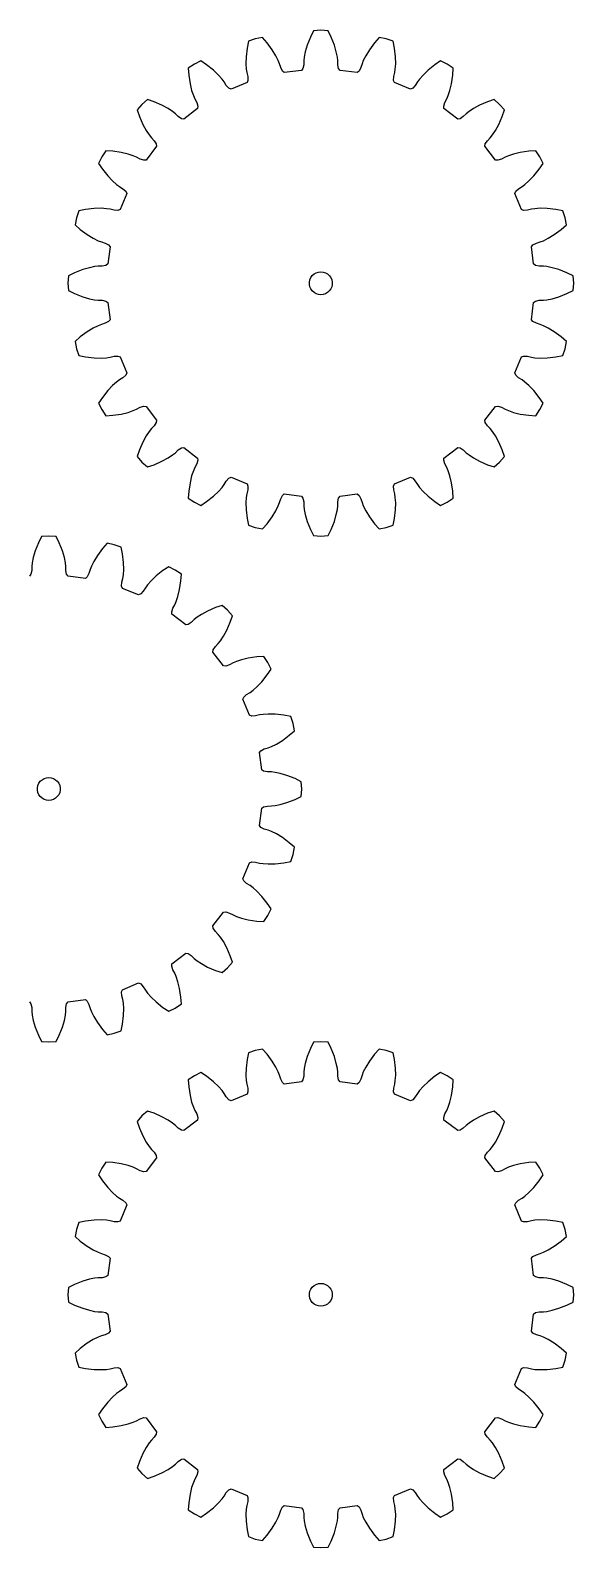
# Model space of a CAD drawing. Extents: x 0 to 209, y 0 to 199.
# Drawn here: x 137.5 to 208.6, y 0 to 198.6 of the extents above; entities that cross this region are included whole.
import ezdxf

# ---------------------------------------------------------------- set-up
doc = ezdxf.new("R2010")
doc.units = 0

msp = doc.modelspace()

# ---------------------------------------------------------------- linework, layer by layer
for p, q in [((175.52, 198.63), (174.56, 198.56)), ((176.48, 198.56), (175.52, 198.63)), ((166.04, 197.19), (165.87, 196.3)), ((166.95, 197.5), (166.04, 197.19)), ((167.9, 197.68), (166.95, 197.5)), ((168.49, 197.01), (167.9, 197.68)), ((169.17, 196.09), (168.49, 197.01)), ((173.75, 196.7), (173.49, 195.82)), ((174.16, 197.75), (173.75, 196.7)), ((174.56, 198.56), (174.16, 197.75)), ((176.88, 197.75), (176.48, 198.56)), ((177.3, 196.7), (176.88, 197.75)), ((177.55, 195.82), (177.3, 196.7)), ((182.55, 197.01), (181.88, 196.09)), ((183.15, 197.68), (182.55, 197.01)), ((184.09, 197.5), (183.15, 197.68)), ((185, 197.19), (184.09, 197.5)), ((185.18, 196.3), (185, 197.19)), ((165.74, 195.17), (165.72, 194.26)), ((165.87, 196.3), (165.74, 195.17)), ((169.64, 195.31), (169.17, 196.09)), ((169.95, 194.69), (169.64, 195.31)), ((170.13, 194.24), (169.95, 194.69)), ((173.3, 194.66), (173.29, 194.13)), ((173.35, 195.13), (173.3, 194.66)), ((173.49, 195.82), (173.35, 195.13)), ((177.69, 195.13), (177.55, 195.82)), ((177.74, 194.66), (177.69, 195.13)), ((177.76, 194.13), (177.74, 194.66)), ((181.09, 194.69), (180.92, 194.24)), ((181.4, 195.31), (181.09, 194.69)), ((181.88, 196.09), (181.4, 195.31)), ((185.3, 195.17), (185.18, 196.3)), ((185.33, 194.26), (185.3, 195.17)), ((158.97, 194.19), (158.17, 193.66)), ((158.17, 193.66), (158.23, 192.76)), ((158.23, 192.76), (158.4, 191.63)), ((159.83, 194.62), (158.97, 194.19)), ((160.58, 194.12), (159.83, 194.62)), ((161.47, 193.41), (160.58, 194.12)), ((162.13, 192.77), (161.47, 193.41)), ((162.59, 192.25), (162.13, 192.77)), ((165.72, 194.26), (165.76, 193.56)), ((165.76, 193.56), (165.83, 193.09)), ((165.83, 193.09), (165.96, 192.58)), ((170.28, 193.74), (170.13, 194.24)), ((170.5, 193.29), (170.28, 193.74)), ((170.74, 193.09), (170.5, 193.29)), ((173, 193.39), (170.74, 193.09)), ((173.18, 193.64), (173, 193.39)), ((173.29, 194.13), (173.18, 193.64)), ((177.86, 193.64), (177.76, 194.13)), ((178.04, 193.39), (177.86, 193.64)), ((180.3, 193.09), (178.04, 193.39)), ((180.54, 193.29), (180.3, 193.09)), ((180.77, 193.74), (180.54, 193.29)), ((180.92, 194.24), (180.77, 193.74)), ((185.09, 192.58), (185.21, 193.09)), ((185.21, 193.09), (185.28, 193.56)), ((185.28, 193.56), (185.33, 194.26)), ((188.91, 192.77), (188.45, 192.25)), ((189.57, 193.41), (188.91, 192.77)), ((190.46, 194.12), (189.57, 193.41)), ((191.21, 194.62), (190.46, 194.12)), ((192.07, 194.19), (191.21, 194.62)), ((192.87, 193.66), (192.07, 194.19)), ((192.64, 191.63), (192.82, 192.76)), ((192.82, 192.76), (192.87, 193.66)), ((158.4, 191.63), (158.61, 190.74)), ((158.61, 190.74), (158.84, 190.08)), ((162.88, 191.87), (162.59, 192.25)), ((163.15, 191.42), (162.88, 191.87)), ((163.48, 191.04), (163.15, 191.42)), ((163.77, 190.92), (163.48, 191.04)), ((165.87, 191.79), (163.77, 190.92)), ((165.99, 192.08), (165.87, 191.79)), ((165.96, 192.58), (165.99, 192.08)), ((185.06, 192.08), (185.09, 192.58)), ((185.17, 191.79), (185.06, 192.08)), ((187.27, 190.92), (185.17, 191.79)), ((187.56, 191.04), (187.27, 190.92)), ((187.89, 191.42), (187.56, 191.04)), ((188.17, 191.87), (187.89, 191.42)), ((188.45, 192.25), (188.17, 191.87)), ((192.21, 190.08), (192.43, 190.74)), ((192.43, 190.74), (192.64, 191.63)), ((152.11, 188.93), (151.48, 188.21)), ((152.84, 189.56), (152.11, 188.93)), ((153.69, 189.27), (152.84, 189.56)), ((154.73, 188.82), (153.69, 189.27)), ((155.54, 188.38), (154.73, 188.82)), ((158.84, 190.08), (159.03, 189.65)), ((159.03, 189.65), (159.28, 189.18)), ((159.28, 189.18), (159.44, 188.71)), ((159.44, 188.71), (159.4, 188.4)), ((191.61, 188.71), (191.76, 189.18)), ((191.64, 188.4), (191.61, 188.71)), ((191.76, 189.18), (192.02, 189.65)), ((192.02, 189.65), (192.21, 190.08)), ((196.31, 188.82), (195.51, 188.38)), ((197.35, 189.27), (196.31, 188.82)), ((198.21, 189.56), (197.35, 189.27)), ((198.93, 188.93), (198.21, 189.56)), ((199.56, 188.21), (198.93, 188.93)), ((151.48, 188.21), (151.77, 187.35)), ((151.77, 187.35), (152.22, 186.31)), ((156.12, 188), (155.54, 188.38)), ((156.49, 187.7), (156.12, 188)), ((156.87, 187.33), (156.49, 187.7)), ((157.29, 187.06), (156.87, 187.33)), ((157.6, 187.01), (157.29, 187.06)), ((159.4, 188.4), (157.6, 187.01)), ((193.45, 187.01), (191.64, 188.4)), ((193.75, 187.06), (193.45, 187.01)), ((194.17, 187.33), (193.75, 187.06)), ((194.55, 187.7), (194.17, 187.33)), ((194.93, 188), (194.55, 187.7)), ((195.51, 188.38), (194.93, 188)), ((198.82, 186.31), (199.27, 187.35)), ((199.27, 187.35), (199.56, 188.21)), ((152.22, 186.31), (152.66, 185.51)), ((152.66, 185.51), (153.05, 184.93)), ((153.05, 184.93), (153.34, 184.55)), ((197.7, 184.55), (198, 184.93)), ((198, 184.93), (198.38, 185.51)), ((198.38, 185.51), (198.82, 186.31)), ((147.39, 182.87), (146.85, 182.07)), ((148.29, 182.82), (147.39, 182.87)), ((149.41, 182.64), (148.29, 182.82)), ((154.03, 183.45), (152.64, 181.64)), ((153.34, 184.55), (153.71, 184.17)), ((153.71, 184.17), (153.98, 183.75)), ((153.98, 183.75), (154.03, 183.45)), ((197.01, 183.45), (197.06, 183.75)), ((198.4, 181.64), (197.01, 183.45)), ((197.06, 183.75), (197.33, 184.17)), ((197.33, 184.17), (197.7, 184.55)), ((202.76, 182.82), (201.63, 182.64)), ((203.66, 182.87), (202.76, 182.82)), ((204.19, 182.07), (203.66, 182.87)), ((146.85, 182.07), (146.43, 181.21)), ((146.43, 181.21), (146.93, 180.46)), ((150.3, 182.43), (149.41, 182.64)), ((150.96, 182.21), (150.3, 182.43)), ((151.4, 182.02), (150.96, 182.21)), ((151.86, 181.76), (151.4, 182.02)), ((152.34, 181.61), (151.86, 181.76)), ((152.64, 181.64), (152.34, 181.61)), ((198.71, 181.61), (198.4, 181.64)), ((199.18, 181.76), (198.71, 181.61)), ((199.65, 182.02), (199.18, 181.76)), ((200.08, 182.21), (199.65, 182.02)), ((200.74, 182.43), (200.08, 182.21)), ((201.63, 182.64), (200.74, 182.43)), ((204.12, 180.46), (204.62, 181.21)), ((204.62, 181.21), (204.19, 182.07)), ((146.93, 180.46), (147.64, 179.57)), ((147.64, 179.57), (148.27, 178.91)), ((148.27, 178.91), (148.79, 178.45)), ((202.25, 178.45), (202.77, 178.91)), ((202.77, 178.91), (203.41, 179.57)), ((203.41, 179.57), (204.12, 180.46)), ((148.79, 178.45), (149.17, 178.17)), ((149.17, 178.17), (149.62, 177.89)), ((150.12, 177.27), (149.25, 175.17)), ((149.62, 177.89), (150, 177.56)), ((150, 177.56), (150.12, 177.27)), ((200.92, 177.27), (201.04, 177.56)), ((201.79, 175.17), (200.92, 177.27)), ((201.04, 177.56), (201.42, 177.89)), ((201.42, 177.89), (201.87, 178.17)), ((201.87, 178.17), (202.25, 178.45)), ((143.85, 175), (143.54, 174.09)), ((144.74, 175.18), (143.85, 175)), ((145.87, 175.3), (144.74, 175.18)), ((146.78, 175.33), (145.87, 175.3)), ((147.48, 175.28), (146.78, 175.33)), ((147.95, 175.21), (147.48, 175.28)), ((148.46, 175.09), (147.95, 175.21)), ((148.96, 175.06), (148.46, 175.09)), ((149.25, 175.17), (148.96, 175.06)), ((202.08, 175.06), (201.79, 175.17)), ((202.58, 175.09), (202.08, 175.06)), ((203.09, 175.21), (202.58, 175.09)), ((203.56, 175.28), (203.09, 175.21)), ((204.26, 175.33), (203.56, 175.28)), ((205.17, 175.3), (204.26, 175.33)), ((206.3, 175.18), (205.17, 175.3)), ((207.19, 175), (206.3, 175.18)), ((207.5, 174.09), (207.19, 175)), ((143.54, 174.09), (143.36, 173.15)), ((143.36, 173.15), (144.03, 172.55)), ((207.01, 172.55), (207.68, 173.15)), ((207.68, 173.15), (207.5, 174.09)), ((144.03, 172.55), (144.95, 171.88)), ((144.95, 171.88), (145.73, 171.4)), ((145.73, 171.4), (146.36, 171.09)), ((146.36, 171.09), (146.8, 170.92)), ((146.8, 170.92), (147.3, 170.77)), ((203.74, 170.77), (204.24, 170.92)), ((204.24, 170.92), (204.69, 171.09)), ((204.69, 171.09), (205.31, 171.4)), ((205.31, 171.4), (206.09, 171.88)), ((206.09, 171.88), (207.01, 172.55)), ((147.3, 170.77), (147.75, 170.54)), ((147.95, 170.3), (147.65, 168.04)), ((147.75, 170.54), (147.95, 170.3)), ((203.09, 170.3), (203.29, 170.54)), ((203.39, 168.04), (203.09, 170.3)), ((203.29, 170.54), (203.74, 170.77)), ((143.29, 166.88), (142.48, 166.48)), ((144.35, 167.3), (143.29, 166.88)), ((145.23, 167.55), (144.35, 167.3)), ((145.91, 167.69), (145.23, 167.55)), ((146.38, 167.74), (145.91, 167.69)), ((146.91, 167.76), (146.38, 167.74)), ((147.4, 167.86), (146.91, 167.76)), ((147.65, 168.04), (147.4, 167.86)), ((174.64, 166.73), (174.91, 166.89)), ((174.91, 166.89), (175.21, 166.99)), ((175.21, 166.99), (175.52, 167.02)), ((175.52, 167.02), (175.83, 166.99)), ((175.83, 166.99), (176.13, 166.89)), ((176.13, 166.89), (176.4, 166.73)), ((203.64, 167.86), (203.39, 168.04)), ((204.13, 167.76), (203.64, 167.86)), ((204.66, 167.74), (204.13, 167.76)), ((205.13, 167.69), (204.66, 167.74)), ((205.82, 167.55), (205.13, 167.69)), ((206.7, 167.3), (205.82, 167.55)), ((207.75, 166.88), (206.7, 167.3)), ((208.56, 166.48), (207.75, 166.88)), ((142.48, 166.48), (142.42, 165.52)), ((142.42, 165.52), (142.48, 164.56)), ((174.03, 165.68), (174.09, 165.98)), ((174.03, 165.36), (174.03, 165.68)), ((174.09, 165.06), (174.03, 165.36)), ((174.09, 165.98), (174.22, 166.27)), ((174.22, 164.77), (174.09, 165.06)), ((174.22, 166.27), (174.41, 166.52)), ((174.41, 166.52), (174.64, 166.73)), ((176.4, 166.73), (176.64, 166.52)), ((176.64, 166.52), (176.82, 166.27)), ((176.82, 166.27), (176.95, 165.98)), ((176.95, 165.06), (176.82, 164.77)), ((176.95, 165.98), (177.01, 165.68)), ((177.01, 165.36), (176.95, 165.06)), ((177.01, 165.68), (177.01, 165.36)), ((208.63, 165.52), (208.56, 166.48)), ((208.56, 164.56), (208.63, 165.52)), ((142.48, 164.56), (143.29, 164.16)), ((143.29, 164.16), (144.35, 163.75)), ((144.35, 163.75), (145.23, 163.49)), ((145.23, 163.49), (145.91, 163.35)), ((145.91, 163.35), (146.38, 163.3)), ((146.38, 163.3), (146.91, 163.29)), ((146.91, 163.29), (147.4, 163.18)), ((147.4, 163.18), (147.65, 163)), ((147.65, 163), (147.95, 160.74)), ((174.41, 164.52), (174.22, 164.77)), ((174.64, 164.31), (174.41, 164.52)), ((174.91, 164.15), (174.64, 164.31)), ((175.21, 164.05), (174.91, 164.15)), ((175.52, 164.02), (175.21, 164.05)), ((175.83, 164.05), (175.52, 164.02)), ((176.13, 164.15), (175.83, 164.05)), ((176.4, 164.31), (176.13, 164.15)), ((176.64, 164.52), (176.4, 164.31)), ((176.82, 164.77), (176.64, 164.52)), ((203.09, 160.74), (203.39, 163)), ((203.39, 163), (203.64, 163.18)), ((203.64, 163.18), (204.13, 163.29)), ((204.13, 163.29), (204.66, 163.3)), ((204.66, 163.3), (205.13, 163.35)), ((205.13, 163.35), (205.82, 163.49)), ((205.82, 163.49), (206.7, 163.75)), ((206.7, 163.75), (207.75, 164.16)), ((207.75, 164.16), (208.56, 164.56)), ((144.95, 159.17), (144.03, 158.49)), ((145.73, 159.64), (144.95, 159.17)), ((146.36, 159.95), (145.73, 159.64)), ((146.8, 160.13), (146.36, 159.95)), ((147.3, 160.28), (146.8, 160.13)), ((147.75, 160.5), (147.3, 160.28)), ((147.95, 160.74), (147.75, 160.5)), ((203.29, 160.5), (203.09, 160.74)), ((203.74, 160.28), (203.29, 160.5)), ((204.24, 160.13), (203.74, 160.28)), ((204.69, 159.95), (204.24, 160.13)), ((205.31, 159.64), (204.69, 159.95)), ((206.09, 159.17), (205.31, 159.64)), ((207.01, 158.49), (206.09, 159.17)), ((144.03, 158.49), (143.36, 157.9)), ((143.36, 157.9), (143.54, 156.95)), ((143.54, 156.95), (143.85, 156.04)), ((207.68, 157.9), (207.01, 158.49)), ((207.19, 156.04), (207.5, 156.95)), ((207.5, 156.95), (207.68, 157.9)), ((143.85, 156.04), (144.74, 155.87)), ((144.74, 155.87), (145.87, 155.74)), ((145.87, 155.74), (146.78, 155.72)), ((146.78, 155.72), (147.48, 155.76)), ((147.48, 155.76), (147.95, 155.83)), ((147.95, 155.83), (148.46, 155.96)), ((148.46, 155.96), (148.96, 155.99)), ((148.96, 155.99), (149.25, 155.87)), ((149.25, 155.87), (150.12, 153.77)), ((200.92, 153.77), (201.79, 155.87)), ((201.79, 155.87), (202.08, 155.99)), ((202.08, 155.99), (202.58, 155.96)), ((202.58, 155.96), (203.09, 155.83)), ((203.09, 155.83), (203.56, 155.76)), ((203.56, 155.76), (204.26, 155.72)), ((204.26, 155.72), (205.17, 155.74)), ((205.17, 155.74), (206.3, 155.87)), ((206.3, 155.87), (207.19, 156.04)), ((149.62, 153.15), (149.17, 152.88)), ((150, 153.48), (149.62, 153.15)), ((150.12, 153.77), (150, 153.48)), ((201.04, 153.48), (200.92, 153.77)), ((201.42, 153.15), (201.04, 153.48)), ((201.87, 152.88), (201.42, 153.15)), ((147.64, 151.47), (146.93, 150.58)), ((148.27, 152.13), (147.64, 151.47)), ((148.79, 152.59), (148.27, 152.13)), ((149.17, 152.88), (148.79, 152.59)), ((202.25, 152.59), (201.87, 152.88)), ((202.77, 152.13), (202.25, 152.59)), ((203.41, 151.47), (202.77, 152.13)), ((204.12, 150.58), (203.41, 151.47)), ((146.93, 150.58), (146.43, 149.83)), ((146.43, 149.83), (146.85, 148.97)), ((150.96, 148.84), (151.4, 149.03)), ((151.4, 149.03), (151.86, 149.28)), ((151.86, 149.28), (152.34, 149.44)), ((152.34, 149.44), (152.64, 149.4)), ((152.64, 149.4), (154.03, 147.6)), ((197.01, 147.6), (198.4, 149.4)), ((198.4, 149.4), (198.71, 149.44)), ((198.71, 149.44), (199.18, 149.28)), ((199.18, 149.28), (199.65, 149.03)), ((199.65, 149.03), (200.08, 148.84)), ((204.62, 149.83), (204.12, 150.58)), ((204.19, 148.97), (204.62, 149.83)), ((146.85, 148.97), (147.39, 148.17)), ((147.39, 148.17), (148.29, 148.23)), ((148.29, 148.23), (149.41, 148.4)), ((149.41, 148.4), (150.3, 148.61)), ((150.3, 148.61), (150.96, 148.84)), ((153.98, 147.29), (153.71, 146.87)), ((154.03, 147.6), (153.98, 147.29)), ((197.06, 147.29), (197.01, 147.6)), ((197.33, 146.87), (197.06, 147.29)), ((200.08, 148.84), (200.74, 148.61)), ((200.74, 148.61), (201.63, 148.4)), ((201.63, 148.4), (202.76, 148.23)), ((202.76, 148.23), (203.66, 148.17)), ((203.66, 148.17), (204.19, 148.97)), ((152.66, 145.54), (152.22, 144.73)), ((153.05, 146.12), (152.66, 145.54)), ((153.34, 146.49), (153.05, 146.12)), ((153.71, 146.87), (153.34, 146.49)), ((197.7, 146.49), (197.33, 146.87)), ((198, 146.12), (197.7, 146.49)), ((198.38, 145.54), (198, 146.12)), ((198.82, 144.73), (198.38, 145.54)), ((151.77, 143.69), (151.48, 142.84)), ((152.22, 144.73), (151.77, 143.69)), ((155.54, 142.66), (156.12, 143.05)), ((156.12, 143.05), (156.49, 143.34)), ((156.49, 143.34), (156.87, 143.71)), ((156.87, 143.71), (157.29, 143.98)), ((157.29, 143.98), (157.6, 144.03)), ((157.6, 144.03), (159.4, 142.64)), ((191.64, 142.64), (193.45, 144.03)), ((193.45, 144.03), (193.75, 143.98)), ((193.75, 143.98), (194.17, 143.71)), ((194.17, 143.71), (194.55, 143.34)), ((194.55, 143.34), (194.93, 143.05)), ((194.93, 143.05), (195.51, 142.66)), ((199.27, 143.69), (198.82, 144.73)), ((199.56, 142.84), (199.27, 143.69)), ((151.48, 142.84), (152.11, 142.11)), ((152.11, 142.11), (152.84, 141.48)), ((152.84, 141.48), (153.69, 141.77)), ((153.69, 141.77), (154.73, 142.22)), ((154.73, 142.22), (155.54, 142.66)), ((159.03, 141.4), (158.84, 140.96)), ((159.28, 141.86), (159.03, 141.4)), ((159.44, 142.34), (159.28, 141.86)), ((159.4, 142.64), (159.44, 142.34)), ((191.61, 142.34), (191.64, 142.64)), ((191.76, 141.86), (191.61, 142.34)), ((192.02, 141.4), (191.76, 141.86)), ((192.21, 140.96), (192.02, 141.4)), ((195.51, 142.66), (196.31, 142.22)), ((196.31, 142.22), (197.35, 141.77)), ((197.35, 141.77), (198.21, 141.48)), ((198.21, 141.48), (198.93, 142.11)), ((198.93, 142.11), (199.56, 142.84)), ((158.4, 139.41), (158.23, 138.29)), ((158.61, 140.3), (158.4, 139.41)), ((158.84, 140.96), (158.61, 140.3)), ((162.59, 138.79), (162.88, 139.17)), ((162.88, 139.17), (163.15, 139.62)), ((163.15, 139.62), (163.48, 140)), ((163.48, 140), (163.77, 140.12)), ((163.77, 140.12), (165.87, 139.25)), ((165.87, 139.25), (165.99, 138.96)), ((185.06, 138.96), (185.17, 139.25)), ((185.17, 139.25), (187.27, 140.12)), ((187.27, 140.12), (187.56, 140)), ((187.56, 140), (187.89, 139.62)), ((187.89, 139.62), (188.17, 139.17)), ((188.17, 139.17), (188.45, 138.79)), ((192.43, 140.3), (192.21, 140.96)), ((192.64, 139.41), (192.43, 140.3)), ((192.82, 138.29), (192.64, 139.41)), ((158.23, 138.29), (158.17, 137.39)), ((158.17, 137.39), (158.97, 136.85)), ((160.58, 136.93), (161.47, 137.64)), ((161.47, 137.64), (162.13, 138.27)), ((162.13, 138.27), (162.59, 138.79)), ((165.76, 137.48), (165.72, 136.78)), ((165.83, 137.95), (165.76, 137.48)), ((165.96, 138.46), (165.83, 137.95)), ((165.99, 138.96), (165.96, 138.46)), ((170.13, 136.8), (170.28, 137.3)), ((170.28, 137.3), (170.5, 137.75)), ((170.5, 137.75), (170.74, 137.95)), ((170.74, 137.95), (173, 137.65)), ((173, 137.65), (173.18, 137.4)), ((173.18, 137.4), (173.29, 136.91)), ((177.76, 136.91), (177.86, 137.4)), ((177.86, 137.4), (178.04, 137.65)), ((178.04, 137.65), (180.3, 137.95)), ((180.3, 137.95), (180.54, 137.75)), ((180.54, 137.75), (180.77, 137.3)), ((180.77, 137.3), (180.92, 136.8)), ((185.09, 138.46), (185.06, 138.96)), ((185.21, 137.95), (185.09, 138.46)), ((185.28, 137.48), (185.21, 137.95)), ((185.33, 136.78), (185.28, 137.48)), ((188.45, 138.79), (188.91, 138.27)), ((188.91, 138.27), (189.57, 137.64)), ((189.57, 137.64), (190.46, 136.93)), ((192.07, 136.85), (192.87, 137.39)), ((192.87, 137.39), (192.82, 138.29)), ((158.97, 136.85), (159.83, 136.43)), ((159.83, 136.43), (160.58, 136.93)), ((165.72, 136.78), (165.74, 135.87)), ((165.74, 135.87), (165.87, 134.74)), ((169.17, 134.95), (169.64, 135.73)), ((169.64, 135.73), (169.95, 136.36)), ((169.95, 136.36), (170.13, 136.8)), ((173.29, 136.91), (173.3, 136.38)), ((173.3, 136.38), (173.35, 135.91)), ((173.35, 135.91), (173.49, 135.23)), ((173.49, 135.23), (173.75, 134.35)), ((177.3, 134.35), (177.55, 135.23)), ((177.55, 135.23), (177.69, 135.91)), ((177.69, 135.91), (177.74, 136.38)), ((177.74, 136.38), (177.76, 136.91)), ((180.92, 136.8), (181.09, 136.36)), ((181.09, 136.36), (181.4, 135.73)), ((181.4, 135.73), (181.88, 134.95)), ((185.18, 134.74), (185.3, 135.87)), ((185.3, 135.87), (185.33, 136.78)), ((190.46, 136.93), (191.21, 136.43)), ((191.21, 136.43), (192.07, 136.85)), ((165.87, 134.74), (166.04, 133.85)), ((166.04, 133.85), (166.95, 133.54)), ((166.95, 133.54), (167.9, 133.36)), ((167.9, 133.36), (168.49, 134.03)), ((168.49, 134.03), (169.17, 134.95)), ((173.75, 134.35), (174.16, 133.29)), ((174.16, 133.29), (174.56, 132.48)), ((176.48, 132.48), (176.88, 133.29)), ((176.88, 133.29), (177.3, 134.35)), ((181.88, 134.95), (182.55, 134.03)), ((182.55, 134.03), (183.15, 133.36)), ((183.15, 133.36), (184.09, 133.54)), ((184.09, 133.54), (185, 133.85)), ((185, 133.85), (185.18, 134.74)), ((138.56, 131.55), (138.14, 130.49)), ((138.96, 132.35), (138.56, 131.55)), ((139.92, 132.42), (138.96, 132.35)), ((140.88, 132.35), (139.92, 132.42)), ((141.28, 131.55), (140.88, 132.35)), ((141.69, 130.49), (141.28, 131.55)), ((147.54, 131.48), (146.95, 130.8)), ((148.48, 131.29), (147.54, 131.48)), ((149.39, 130.98), (148.48, 131.29)), ((174.56, 132.48), (175.52, 132.42)), ((175.52, 132.42), (176.48, 132.48)), ((137.88, 129.61), (137.75, 128.93)), ((138.14, 130.49), (137.88, 129.61)), ((141.95, 129.61), (141.69, 130.49)), ((142.09, 128.93), (141.95, 129.61)), ((146.27, 129.88), (145.79, 129.1)), ((146.95, 130.8), (146.27, 129.88)), ((149.57, 130.1), (149.39, 130.98)), ((149.7, 128.97), (149.57, 130.1)), ((137.58, 127.43), (137.4, 127.18)), ((137.68, 127.93), (137.58, 127.43)), ((137.69, 128.45), (137.68, 127.93)), ((137.75, 128.93), (137.69, 128.45)), ((142.14, 128.45), (142.09, 128.93)), ((142.15, 127.93), (142.14, 128.45)), ((142.25, 127.43), (142.15, 127.93)), ((142.44, 127.18), (142.25, 127.43)), ((144.7, 126.89), (142.44, 127.18)), ((145.16, 127.53), (144.94, 127.08)), ((145.31, 128.04), (145.16, 127.53)), ((145.49, 128.48), (145.31, 128.04)), ((145.79, 129.1), (145.49, 128.48)), ((149.61, 126.88), (149.68, 127.35)), ((149.68, 127.35), (149.72, 128.05)), ((149.72, 128.05), (149.7, 128.97)), ((153.97, 127.2), (153.3, 126.57)), ((154.86, 127.91), (153.97, 127.2)), ((155.61, 128.41), (154.86, 127.91)), ((156.47, 127.98), (155.61, 128.41)), ((157.27, 127.45), (156.47, 127.98)), ((157.21, 126.55), (157.27, 127.45)), ((144.94, 127.08), (144.7, 126.89)), ((149.45, 125.87), (149.48, 126.37)), ((149.57, 125.58), (149.45, 125.87)), ((149.48, 126.37), (149.61, 126.88)), ((151.67, 124.71), (149.57, 125.58)), ((152.29, 125.21), (151.95, 124.84)), ((152.56, 125.66), (152.29, 125.21)), ((152.84, 126.04), (152.56, 125.66)), ((153.3, 126.57), (152.84, 126.04)), ((156.82, 124.53), (157.04, 125.42)), ((157.04, 125.42), (157.21, 126.55)), ((151.95, 124.84), (151.67, 124.71)), ((156.16, 122.97), (156.41, 123.44)), ((156.41, 123.44), (156.6, 123.87)), ((156.6, 123.87), (156.82, 124.53)), ((162.6, 123.35), (161.75, 123.07)), ((163.33, 122.72), (162.6, 123.35)), ((156, 122.5), (156.16, 122.97)), ((156.04, 122.19), (156, 122.5)), ((157.84, 120.8), (156.04, 122.19)), ((158.95, 121.49), (158.57, 121.13)), ((159.32, 121.79), (158.95, 121.49)), ((159.9, 122.17), (159.32, 121.79)), ((160.71, 122.61), (159.9, 122.17)), ((161.75, 123.07), (160.71, 122.61)), ((163.96, 122), (163.33, 122.72)), ((163.67, 121.14), (163.96, 122)), ((158.15, 120.85), (157.84, 120.8)), ((158.57, 121.13), (158.15, 120.85)), ((162.39, 118.72), (162.78, 119.3)), ((162.78, 119.3), (163.22, 120.1)), ((163.22, 120.1), (163.67, 121.14)), ((161.41, 117.24), (161.45, 117.55)), ((162.79, 115.43), (161.41, 117.24)), ((161.45, 117.55), (161.73, 117.96)), ((161.73, 117.96), (162.09, 118.35)), ((162.09, 118.35), (162.39, 118.72)), ((163.1, 115.4), (162.79, 115.43)), ((163.58, 115.56), (163.1, 115.4)), ((164.04, 115.81), (163.58, 115.56)), ((164.48, 116), (164.04, 115.81)), ((165.14, 116.22), (164.48, 116)), ((166.03, 116.44), (165.14, 116.22)), ((167.15, 116.61), (166.03, 116.44)), ((168.05, 116.66), (167.15, 116.61)), ((168.59, 115.86), (168.05, 116.66)), ((169.01, 115), (168.59, 115.86)), ((167.17, 112.7), (167.8, 113.36)), ((167.8, 113.36), (168.51, 114.25)), ((168.51, 114.25), (169.01, 115)), ((165.31, 111.06), (165.44, 111.35)), ((165.44, 111.35), (165.81, 111.68)), ((165.81, 111.68), (166.26, 111.96)), ((166.26, 111.96), (166.65, 112.24)), ((166.65, 112.24), (167.17, 112.7)), ((166.19, 108.96), (165.31, 111.06)), ((166.48, 108.85), (166.19, 108.96)), ((166.98, 108.88), (166.48, 108.85)), ((167.49, 109), (166.98, 108.88)), ((167.96, 109.07), (167.49, 109)), ((168.65, 109.12), (167.96, 109.07)), ((169.57, 109.1), (168.65, 109.12)), ((170.7, 108.97), (169.57, 109.1)), ((171.58, 108.79), (170.7, 108.97)), ((171.89, 107.88), (171.58, 108.79)), ((172.08, 106.94), (171.89, 107.88)), ((169.71, 105.19), (170.49, 105.67)), ((170.49, 105.67), (171.4, 106.34)), ((171.4, 106.34), (172.08, 106.94)), ((167.49, 104.09), (167.69, 104.33)), ((167.79, 101.83), (167.49, 104.09)), ((167.69, 104.33), (168.13, 104.56)), ((168.13, 104.56), (168.64, 104.71)), ((168.64, 104.71), (169.08, 104.88)), ((169.08, 104.88), (169.71, 105.19)), ((168.04, 101.65), (167.79, 101.83)), ((168.53, 101.55), (168.04, 101.65)), ((169.06, 101.54), (168.53, 101.55)), ((169.53, 101.48), (169.06, 101.54)), ((170.21, 101.35), (169.53, 101.48)), ((171.09, 101.09), (170.21, 101.35)), ((138.43, 99.47), (138.49, 99.78)), ((138.43, 99.16), (138.43, 99.47)), ((138.49, 99.78), (138.62, 100.06)), ((138.62, 100.06), (138.8, 100.32)), ((138.8, 100.32), (139.04, 100.53)), ((139.04, 100.53), (139.31, 100.68)), ((139.31, 100.68), (139.61, 100.78)), ((139.61, 100.78), (139.92, 100.81)), ((139.92, 100.81), (140.23, 100.78)), ((140.23, 100.78), (140.53, 100.68)), ((140.53, 100.68), (140.8, 100.53)), ((140.8, 100.53), (141.03, 100.32)), ((141.03, 100.32), (141.22, 100.06)), ((141.22, 100.06), (141.34, 99.78)), ((141.34, 99.78), (141.41, 99.47)), ((141.41, 99.47), (141.41, 99.16)), ((172.15, 100.67), (171.09, 101.09)), ((172.96, 100.27), (172.15, 100.67)), ((173.02, 99.31), (172.96, 100.27)), ((138.49, 98.85), (138.43, 99.16)), ((138.62, 98.56), (138.49, 98.85)), ((138.8, 98.31), (138.62, 98.56)), ((139.04, 98.1), (138.8, 98.31)), ((139.31, 97.94), (139.04, 98.1)), ((139.61, 97.85), (139.31, 97.94)), ((139.92, 97.81), (139.61, 97.85)), ((140.23, 97.85), (139.92, 97.81)), ((140.53, 97.94), (140.23, 97.85)), ((140.8, 98.1), (140.53, 97.94)), ((141.03, 98.31), (140.8, 98.1)), ((141.22, 98.56), (141.03, 98.31)), ((141.34, 98.85), (141.22, 98.56)), ((141.41, 99.16), (141.34, 98.85)), ((170.21, 97.28), (171.09, 97.54)), ((171.09, 97.54), (172.15, 97.95)), ((172.15, 97.95), (172.96, 98.35)), ((172.96, 98.35), (173.02, 99.31)), ((167.49, 94.53), (167.79, 96.79)), ((167.79, 96.79), (168.04, 96.98)), ((168.04, 96.98), (168.53, 97.08)), ((168.53, 97.08), (169.06, 97.09)), ((169.06, 97.09), (169.53, 97.14)), ((169.53, 97.14), (170.21, 97.28)), ((167.69, 94.29), (167.49, 94.53)), ((168.13, 94.07), (167.69, 94.29)), ((168.64, 93.92), (168.13, 94.07)), ((169.08, 93.74), (168.64, 93.92)), ((169.71, 93.44), (169.08, 93.74)), ((170.49, 92.96), (169.71, 93.44)), ((171.4, 92.28), (170.49, 92.96)), ((172.08, 91.69), (171.4, 92.28)), ((171.89, 90.74), (172.08, 91.69)), ((165.31, 87.56), (166.19, 89.66)), ((166.19, 89.66), (166.48, 89.78)), ((166.48, 89.78), (166.98, 89.75)), ((166.98, 89.75), (167.49, 89.62)), ((167.49, 89.62), (167.96, 89.55)), ((167.96, 89.55), (168.65, 89.51)), ((168.65, 89.51), (169.57, 89.53)), ((169.57, 89.53), (170.7, 89.66)), ((170.7, 89.66), (171.58, 89.83)), ((171.58, 89.83), (171.89, 90.74)), ((165.44, 87.28), (165.31, 87.56)), ((165.81, 86.94), (165.44, 87.28)), ((166.26, 86.67), (165.81, 86.94)), ((166.65, 86.39), (166.26, 86.67)), ((167.17, 85.93), (166.65, 86.39)), ((167.8, 85.26), (167.17, 85.93)), ((168.51, 84.37), (167.8, 85.26)), ((169.01, 83.62), (168.51, 84.37)), ((168.59, 82.76), (169.01, 83.62)), ((161.41, 81.39), (162.79, 83.19)), ((162.79, 83.19), (163.1, 83.23)), ((163.1, 83.23), (163.58, 83.07)), ((163.58, 83.07), (164.04, 82.82)), ((164.04, 82.82), (164.48, 82.63)), ((164.48, 82.63), (165.14, 82.4)), ((165.14, 82.4), (166.03, 82.19)), ((166.03, 82.19), (167.15, 82.02)), ((167.15, 82.02), (168.05, 81.96)), ((168.05, 81.96), (168.59, 82.76)), ((161.45, 81.08), (161.41, 81.39)), ((161.73, 80.66), (161.45, 81.08)), ((162.09, 80.28), (161.73, 80.66)), ((162.39, 79.91), (162.09, 80.28)), ((162.78, 79.33), (162.39, 79.91)), ((156.04, 76.44), (157.84, 77.82)), ((157.84, 77.82), (158.15, 77.77)), ((158.15, 77.77), (158.57, 77.5)), ((158.57, 77.5), (158.95, 77.14)), ((163.22, 78.52), (162.78, 79.33)), ((163.67, 77.48), (163.22, 78.52)), ((163.96, 76.63), (163.67, 77.48)), ((156, 76.13), (156.04, 76.44)), ((156.16, 75.65), (156, 76.13)), ((156.41, 75.19), (156.16, 75.65)), ((158.95, 77.14), (159.32, 76.84)), ((159.32, 76.84), (159.9, 76.45)), ((159.9, 76.45), (160.71, 76.01)), ((160.71, 76.01), (161.75, 75.56)), ((161.75, 75.56), (162.6, 75.27)), ((162.6, 75.27), (163.33, 75.9)), ((163.33, 75.9), (163.96, 76.63)), ((149.57, 73.04), (151.67, 73.92)), ((151.67, 73.92), (151.95, 73.79)), ((151.95, 73.79), (152.29, 73.41)), ((156.6, 74.75), (156.41, 75.19)), ((156.82, 74.09), (156.6, 74.75)), ((157.04, 73.2), (156.82, 74.09)), ((142.44, 71.44), (144.7, 71.74)), ((144.7, 71.74), (144.94, 71.54)), ((144.94, 71.54), (145.16, 71.1)), ((149.45, 72.75), (149.57, 73.04)), ((149.48, 72.25), (149.45, 72.75)), ((149.61, 71.74), (149.48, 72.25)), ((149.68, 71.27), (149.61, 71.74)), ((152.29, 73.41), (152.56, 72.97)), ((152.56, 72.97), (152.84, 72.58)), ((152.84, 72.58), (153.3, 72.06)), ((153.3, 72.06), (153.97, 71.43)), ((157.21, 72.08), (157.04, 73.2)), ((157.27, 71.18), (157.21, 72.08)), ((137.4, 71.44), (137.58, 71.19)), ((137.58, 71.19), (137.68, 70.7)), ((137.68, 70.7), (137.69, 70.17)), ((137.69, 70.17), (137.75, 69.7)), ((137.75, 69.7), (137.88, 69.02)), ((141.95, 69.02), (142.09, 69.7)), ((142.09, 69.7), (142.14, 70.17)), ((142.14, 70.17), (142.15, 70.7)), ((142.15, 70.7), (142.25, 71.19)), ((142.25, 71.19), (142.44, 71.44)), ((145.16, 71.1), (145.31, 70.59)), ((145.31, 70.59), (145.49, 70.15)), ((145.49, 70.15), (145.79, 69.52)), ((145.79, 69.52), (146.27, 68.74)), ((149.57, 68.53), (149.7, 69.66)), ((149.72, 70.58), (149.68, 71.27)), ((149.7, 69.66), (149.72, 70.58)), ((153.97, 71.43), (154.86, 70.72)), ((154.86, 70.72), (155.61, 70.22)), ((155.61, 70.22), (156.47, 70.64)), ((156.47, 70.64), (157.27, 71.18)), ((137.88, 69.02), (138.14, 68.14)), ((138.14, 68.14), (138.56, 67.08)), ((141.28, 67.08), (141.69, 68.14)), ((141.69, 68.14), (141.95, 69.02)), ((146.27, 68.74), (146.95, 67.83)), ((146.95, 67.83), (147.54, 67.15)), ((148.48, 67.34), (149.39, 67.65)), ((149.39, 67.65), (149.57, 68.53)), ((138.56, 67.08), (138.96, 66.27)), ((138.96, 66.27), (139.92, 66.21)), ((139.92, 66.21), (140.88, 66.27)), ((140.88, 66.27), (141.28, 67.08)), ((147.54, 67.15), (148.48, 67.34)), ((174.56, 66.15), (174.16, 65.34)), ((175.52, 66.21), (174.56, 66.15)), ((176.48, 66.15), (175.52, 66.21)), ((176.88, 65.34), (176.48, 66.15)), ((165.87, 63.89), (165.74, 62.76)), ((166.04, 64.77), (165.87, 63.89)), ((166.95, 65.08), (166.04, 64.77)), ((167.9, 65.27), (166.95, 65.08)), ((168.49, 64.59), (167.9, 65.27)), ((169.17, 63.68), (168.49, 64.59)), ((169.64, 62.89), (169.17, 63.68)), ((173.75, 64.28), (173.49, 63.4)), ((174.16, 65.34), (173.75, 64.28)), ((177.3, 64.28), (176.88, 65.34)), ((177.55, 63.4), (177.3, 64.28)), ((181.88, 63.68), (181.4, 62.89)), ((182.55, 64.59), (181.88, 63.68)), ((183.15, 65.27), (182.55, 64.59)), ((184.09, 65.08), (183.15, 65.27)), ((185, 64.77), (184.09, 65.08)), ((185.18, 63.89), (185, 64.77)), ((185.3, 62.76), (185.18, 63.89)), ((158.97, 61.77), (158.17, 61.24)), ((159.83, 62.2), (158.97, 61.77)), ((160.58, 61.7), (159.83, 62.2)), ((161.47, 60.99), (160.58, 61.7)), ((165.74, 62.76), (165.72, 61.84)), ((165.72, 61.84), (165.76, 61.15)), ((169.95, 62.27), (169.64, 62.89)), ((170.13, 61.83), (169.95, 62.27)), ((170.28, 61.32), (170.13, 61.83)), ((173.29, 61.72), (173.18, 61.23)), ((173.3, 62.24), (173.29, 61.72)), ((173.35, 62.72), (173.3, 62.24)), ((173.49, 63.4), (173.35, 62.72)), ((177.69, 62.72), (177.55, 63.4)), ((177.74, 62.24), (177.69, 62.72)), ((177.76, 61.72), (177.74, 62.24)), ((177.86, 61.23), (177.76, 61.72)), ((180.92, 61.83), (180.77, 61.32)), ((181.09, 62.27), (180.92, 61.83)), ((181.4, 62.89), (181.09, 62.27)), ((185.28, 61.15), (185.33, 61.84)), ((185.33, 61.84), (185.3, 62.76)), ((190.46, 61.7), (189.57, 60.99)), ((191.21, 62.2), (190.46, 61.7)), ((192.07, 61.77), (191.21, 62.2)), ((192.87, 61.24), (192.07, 61.77)), ((158.17, 61.24), (158.23, 60.34)), ((158.23, 60.34), (158.4, 59.21)), ((162.13, 60.36), (161.47, 60.99)), ((162.59, 59.83), (162.13, 60.36)), ((162.88, 59.45), (162.59, 59.83)), ((165.76, 61.15), (165.83, 60.68)), ((165.83, 60.68), (165.96, 60.16)), ((165.99, 59.66), (165.87, 59.37)), ((165.96, 60.16), (165.99, 59.66)), ((170.5, 60.87), (170.28, 61.32)), ((170.74, 60.68), (170.5, 60.87)), ((173, 60.97), (170.74, 60.68)), ((173.18, 61.23), (173, 60.97)), ((178.04, 60.97), (177.86, 61.23)), ((180.3, 60.68), (178.04, 60.97)), ((180.54, 60.87), (180.3, 60.68)), ((180.77, 61.32), (180.54, 60.87)), ((185.06, 59.66), (185.09, 60.16)), ((185.17, 59.37), (185.06, 59.66)), ((185.09, 60.16), (185.21, 60.68)), ((185.21, 60.68), (185.28, 61.15)), ((188.45, 59.83), (188.17, 59.45)), ((188.91, 60.36), (188.45, 59.83)), ((189.57, 60.99), (188.91, 60.36)), ((192.64, 59.21), (192.82, 60.34)), ((192.82, 60.34), (192.87, 61.24)), ((158.4, 59.21), (158.61, 58.32)), ((158.61, 58.32), (158.84, 57.66)), ((158.84, 57.66), (159.03, 57.23)), ((163.15, 59), (162.88, 59.45)), ((163.48, 58.63), (163.15, 59)), ((163.77, 58.5), (163.48, 58.63)), ((165.87, 59.37), (163.77, 58.5)), ((187.27, 58.5), (185.17, 59.37)), ((187.56, 58.63), (187.27, 58.5)), ((187.89, 59), (187.56, 58.63)), ((188.17, 59.45), (187.89, 59)), ((192.02, 57.23), (192.21, 57.66)), ((192.21, 57.66), (192.43, 58.32)), ((192.43, 58.32), (192.64, 59.21)), ((152.11, 56.51), (151.48, 55.79)), ((151.48, 55.79), (151.77, 54.93)), ((152.84, 57.15), (152.11, 56.51)), ((153.69, 56.86), (152.84, 57.15)), ((154.73, 56.4), (153.69, 56.86)), ((155.54, 55.96), (154.73, 56.4)), ((156.12, 55.58), (155.54, 55.96)), ((159.4, 55.98), (157.6, 54.59)), ((159.03, 57.23), (159.28, 56.77)), ((159.28, 56.77), (159.44, 56.29)), ((159.44, 56.29), (159.4, 55.98)), ((191.61, 56.29), (191.76, 56.77)), ((191.64, 55.98), (191.61, 56.29)), ((193.45, 54.59), (191.64, 55.98)), ((191.76, 56.77), (192.02, 57.23)), ((195.51, 55.96), (194.93, 55.58)), ((196.31, 56.4), (195.51, 55.96)), ((197.35, 56.86), (196.31, 56.4)), ((198.21, 57.15), (197.35, 56.86)), ((198.93, 56.51), (198.21, 57.15)), ((199.56, 55.79), (198.93, 56.51)), ((199.27, 54.93), (199.56, 55.79)), ((151.77, 54.93), (152.22, 53.89)), ((152.22, 53.89), (152.66, 53.09)), ((156.49, 55.28), (156.12, 55.58)), ((156.87, 54.92), (156.49, 55.28)), ((157.29, 54.64), (156.87, 54.92)), ((157.6, 54.59), (157.29, 54.64)), ((193.75, 54.64), (193.45, 54.59)), ((194.17, 54.92), (193.75, 54.64)), ((194.55, 55.28), (194.17, 54.92)), ((194.93, 55.58), (194.55, 55.28)), ((198.38, 53.09), (198.82, 53.89)), ((198.82, 53.89), (199.27, 54.93)), ((152.66, 53.09), (153.05, 52.51)), ((153.05, 52.51), (153.34, 52.14)), ((153.34, 52.14), (153.71, 51.76)), ((153.71, 51.76), (153.98, 51.34)), ((197.06, 51.34), (197.33, 51.76)), ((197.33, 51.76), (197.7, 52.14)), ((197.7, 52.14), (198, 52.51)), ((198, 52.51), (198.38, 53.09)), ((147.39, 50.46), (146.85, 49.66)), ((148.29, 50.4), (147.39, 50.46)), ((149.41, 50.23), (148.29, 50.4)), ((150.3, 50.01), (149.41, 50.23)), ((150.96, 49.79), (150.3, 50.01)), ((151.4, 49.6), (150.96, 49.79)), ((154.03, 51.03), (152.64, 49.22)), ((153.98, 51.34), (154.03, 51.03)), ((197.01, 51.03), (197.06, 51.34)), ((198.4, 49.22), (197.01, 51.03)), ((200.08, 49.79), (199.65, 49.6)), ((200.74, 50.01), (200.08, 49.79)), ((201.63, 50.23), (200.74, 50.01)), ((202.76, 50.4), (201.63, 50.23)), ((203.66, 50.46), (202.76, 50.4)), ((204.19, 49.66), (203.66, 50.46)), ((146.85, 49.66), (146.43, 48.79)), ((146.43, 48.79), (146.93, 48.04)), ((146.93, 48.04), (147.64, 47.15)), ((151.86, 49.35), (151.4, 49.6)), ((152.34, 49.19), (151.86, 49.35)), ((152.64, 49.22), (152.34, 49.19)), ((198.71, 49.19), (198.4, 49.22)), ((199.18, 49.35), (198.71, 49.19)), ((199.65, 49.6), (199.18, 49.35)), ((203.41, 47.15), (204.12, 48.04)), ((204.12, 48.04), (204.62, 48.79)), ((204.62, 48.79), (204.19, 49.66)), ((147.64, 47.15), (148.27, 46.49)), ((148.27, 46.49), (148.79, 46.03)), ((148.79, 46.03), (149.17, 45.75)), ((149.17, 45.75), (149.62, 45.47)), ((201.42, 45.47), (201.87, 45.75)), ((201.87, 45.75), (202.25, 46.03)), ((202.25, 46.03), (202.77, 46.49)), ((202.77, 46.49), (203.41, 47.15)), ((150.12, 44.86), (149.25, 42.75)), ((149.62, 45.47), (150, 45.14)), ((150, 45.14), (150.12, 44.86)), ((200.92, 44.86), (201.04, 45.14)), ((201.79, 42.75), (200.92, 44.86)), ((201.04, 45.14), (201.42, 45.47)), ((143.85, 42.58), (143.54, 41.67)), ((144.74, 42.76), (143.85, 42.58)), ((145.87, 42.89), (144.74, 42.76)), ((146.78, 42.91), (145.87, 42.89)), ((147.48, 42.86), (146.78, 42.91)), ((147.95, 42.79), (147.48, 42.86)), ((148.46, 42.67), (147.95, 42.79)), ((148.96, 42.64), (148.46, 42.67)), ((149.25, 42.75), (148.96, 42.64)), ((202.08, 42.64), (201.79, 42.75)), ((202.58, 42.67), (202.08, 42.64)), ((203.09, 42.79), (202.58, 42.67)), ((203.56, 42.86), (203.09, 42.79)), ((204.26, 42.91), (203.56, 42.86)), ((205.17, 42.89), (204.26, 42.91)), ((206.3, 42.76), (205.17, 42.89)), ((207.19, 42.58), (206.3, 42.76)), ((207.5, 41.67), (207.19, 42.58)), ((143.54, 41.67), (143.36, 40.73)), ((143.36, 40.73), (144.03, 40.13)), ((144.03, 40.13), (144.95, 39.46)), ((206.09, 39.46), (207.01, 40.13)), ((207.01, 40.13), (207.68, 40.73)), ((207.68, 40.73), (207.5, 41.67)), ((144.95, 39.46), (145.73, 38.98)), ((145.73, 38.98), (146.36, 38.67)), ((146.36, 38.67), (146.8, 38.5)), ((146.8, 38.5), (147.3, 38.35)), ((147.3, 38.35), (147.75, 38.13)), ((147.95, 37.88), (147.65, 35.63)), ((147.75, 38.13), (147.95, 37.88)), ((203.09, 37.88), (203.29, 38.13)), ((203.39, 35.63), (203.09, 37.88)), ((203.29, 38.13), (203.74, 38.35)), ((203.74, 38.35), (204.24, 38.5)), ((204.24, 38.5), (204.69, 38.67)), ((204.69, 38.67), (205.31, 38.98)), ((205.31, 38.98), (206.09, 39.46)), ((142.48, 34.06), (142.42, 33.1)), ((143.29, 34.46), (142.48, 34.06)), ((144.35, 34.88), (143.29, 34.46)), ((145.23, 35.14), (144.35, 34.88)), ((145.91, 35.27), (145.23, 35.14)), ((146.38, 35.33), (145.91, 35.27)), ((146.91, 35.34), (146.38, 35.33)), ((147.4, 35.44), (146.91, 35.34)), ((147.65, 35.63), (147.4, 35.44)), ((174.09, 33.57), (174.22, 33.85)), ((174.22, 33.85), (174.41, 34.11)), ((174.41, 34.11), (174.64, 34.32)), ((174.64, 34.32), (174.91, 34.47)), ((174.91, 34.47), (175.21, 34.57)), ((175.21, 34.57), (175.52, 34.6)), ((175.52, 34.6), (175.83, 34.57)), ((175.83, 34.57), (176.13, 34.47)), ((176.13, 34.47), (176.4, 34.32)), ((176.4, 34.32), (176.64, 34.11)), ((176.64, 34.11), (176.82, 33.85)), ((176.82, 33.85), (176.95, 33.57)), ((203.64, 35.44), (203.39, 35.63)), ((204.13, 35.34), (203.64, 35.44)), ((204.66, 35.33), (204.13, 35.34)), ((205.13, 35.27), (204.66, 35.33)), ((205.82, 35.14), (205.13, 35.27)), ((206.7, 34.88), (205.82, 35.14)), ((207.75, 34.46), (206.7, 34.88)), ((208.56, 34.06), (207.75, 34.46)), ((208.63, 33.1), (208.56, 34.06)), ((142.42, 33.1), (142.48, 32.15)), ((142.48, 32.15), (143.29, 31.74)), ((174.03, 33.26), (174.09, 33.57)), ((174.03, 32.95), (174.03, 33.26)), ((174.09, 32.64), (174.03, 32.95)), ((174.22, 32.35), (174.09, 32.64)), ((174.41, 32.1), (174.22, 32.35)), ((174.64, 31.89), (174.41, 32.1)), ((174.91, 31.73), (174.64, 31.89)), ((176.4, 31.89), (176.13, 31.73)), ((176.64, 32.1), (176.4, 31.89)), ((176.82, 32.35), (176.64, 32.1)), ((176.95, 32.64), (176.82, 32.35)), ((176.95, 33.57), (177.01, 33.26)), ((177.01, 32.95), (176.95, 32.64)), ((177.01, 33.26), (177.01, 32.95)), ((207.75, 31.74), (208.56, 32.15)), ((208.56, 32.15), (208.63, 33.1)), ((143.29, 31.74), (144.35, 31.33)), ((144.35, 31.33), (145.23, 31.07)), ((145.23, 31.07), (145.91, 30.93)), ((145.91, 30.93), (146.38, 30.88)), ((146.38, 30.88), (146.91, 30.87)), ((146.91, 30.87), (147.4, 30.77)), ((147.4, 30.77), (147.65, 30.58)), ((147.65, 30.58), (147.95, 28.33)), ((175.21, 31.64), (174.91, 31.73)), ((175.52, 31.6), (175.21, 31.64)), ((175.83, 31.64), (175.52, 31.6)), ((176.13, 31.73), (175.83, 31.64)), ((203.09, 28.33), (203.39, 30.58)), ((203.39, 30.58), (203.64, 30.77)), ((203.64, 30.77), (204.13, 30.87)), ((204.13, 30.87), (204.66, 30.88)), ((204.66, 30.88), (205.13, 30.93)), ((205.13, 30.93), (205.82, 31.07)), ((205.82, 31.07), (206.7, 31.33)), ((206.7, 31.33), (207.75, 31.74)), ((147.3, 27.86), (146.8, 27.71)), ((147.75, 28.08), (147.3, 27.86)), ((147.95, 28.33), (147.75, 28.08)), ((203.29, 28.08), (203.09, 28.33)), ((203.74, 27.86), (203.29, 28.08)), ((204.24, 27.71), (203.74, 27.86)), ((144.03, 26.08), (143.36, 25.48)), ((144.95, 26.75), (144.03, 26.08)), ((145.73, 27.23), (144.95, 26.75)), ((146.36, 27.54), (145.73, 27.23)), ((146.8, 27.71), (146.36, 27.54)), ((204.69, 27.54), (204.24, 27.71)), ((205.31, 27.23), (204.69, 27.54)), ((206.09, 26.75), (205.31, 27.23)), ((207.01, 26.08), (206.09, 26.75)), ((207.68, 25.48), (207.01, 26.08)), ((143.36, 25.48), (143.54, 24.54)), ((143.54, 24.54), (143.85, 23.63)), ((207.19, 23.63), (207.5, 24.54)), ((207.5, 24.54), (207.68, 25.48)), ((143.85, 23.63), (144.74, 23.45)), ((144.74, 23.45), (145.87, 23.32)), ((145.87, 23.32), (146.78, 23.3)), ((146.78, 23.3), (147.48, 23.34)), ((147.48, 23.34), (147.95, 23.41)), ((147.95, 23.41), (148.46, 23.54)), ((148.46, 23.54), (148.96, 23.57)), ((148.96, 23.57), (149.25, 23.46)), ((149.25, 23.46), (150.12, 21.35)), ((200.92, 21.35), (201.79, 23.46)), ((201.79, 23.46), (202.08, 23.57)), ((202.08, 23.57), (202.58, 23.54)), ((202.58, 23.54), (203.09, 23.41)), ((203.09, 23.41), (203.56, 23.34)), ((203.56, 23.34), (204.26, 23.3)), ((204.26, 23.3), (205.17, 23.32)), ((205.17, 23.32), (206.3, 23.45)), ((206.3, 23.45), (207.19, 23.63)), ((148.79, 20.18), (148.27, 19.72)), ((149.17, 20.46), (148.79, 20.18)), ((149.62, 20.73), (149.17, 20.46)), ((150, 21.07), (149.62, 20.73)), ((150.12, 21.35), (150, 21.07)), ((201.04, 21.07), (200.92, 21.35)), ((201.42, 20.73), (201.04, 21.07)), ((201.87, 20.46), (201.42, 20.73)), ((202.25, 20.18), (201.87, 20.46)), ((202.77, 19.72), (202.25, 20.18)), ((146.93, 18.17), (146.43, 17.41)), ((147.64, 19.05), (146.93, 18.17)), ((148.27, 19.72), (147.64, 19.05)), ((203.41, 19.05), (202.77, 19.72)), ((204.12, 18.17), (203.41, 19.05)), ((204.62, 17.41), (204.12, 18.17)), ((146.43, 17.41), (146.85, 16.55)), ((146.85, 16.55), (147.39, 15.75)), ((148.29, 15.81), (149.41, 15.98)), ((149.41, 15.98), (150.3, 16.2)), ((150.3, 16.2), (150.96, 16.42)), ((150.96, 16.42), (151.4, 16.61)), ((151.4, 16.61), (151.86, 16.86)), ((151.86, 16.86), (152.34, 17.02)), ((152.34, 17.02), (152.64, 16.99)), ((152.64, 16.99), (154.03, 15.18)), ((197.01, 15.18), (198.4, 16.99)), ((198.4, 16.99), (198.71, 17.02)), ((198.71, 17.02), (199.18, 16.86)), ((199.18, 16.86), (199.65, 16.61)), ((199.65, 16.61), (200.08, 16.42)), ((200.08, 16.42), (200.74, 16.2)), ((200.74, 16.2), (201.63, 15.98)), ((201.63, 15.98), (202.76, 15.81)), ((203.66, 15.75), (204.19, 16.55)), ((204.19, 16.55), (204.62, 17.41)), ((147.39, 15.75), (148.29, 15.81)), ((153.34, 14.07), (153.05, 13.7)), ((153.71, 14.45), (153.34, 14.07)), ((153.98, 14.87), (153.71, 14.45)), ((154.03, 15.18), (153.98, 14.87)), ((197.06, 14.87), (197.01, 15.18)), ((197.33, 14.45), (197.06, 14.87)), ((197.7, 14.07), (197.33, 14.45)), ((198, 13.7), (197.7, 14.07)), ((202.76, 15.81), (203.66, 15.75)), ((152.22, 12.32), (151.77, 11.27)), ((152.66, 13.12), (152.22, 12.32)), ((153.05, 13.7), (152.66, 13.12)), ((198.38, 13.12), (198, 13.7)), ((198.82, 12.32), (198.38, 13.12)), ((199.27, 11.27), (198.82, 12.32)), ((151.77, 11.27), (151.48, 10.42)), ((151.48, 10.42), (152.11, 9.7)), ((154.73, 9.81), (155.54, 10.24)), ((155.54, 10.24), (156.12, 10.63)), ((156.12, 10.63), (156.49, 10.93)), ((156.49, 10.93), (156.87, 11.29)), ((156.87, 11.29), (157.29, 11.57)), ((157.29, 11.57), (157.6, 11.61)), ((157.6, 11.61), (159.4, 10.23)), ((159.4, 10.23), (159.44, 9.92)), ((191.61, 9.92), (191.64, 10.23)), ((191.64, 10.23), (193.45, 11.61)), ((193.45, 11.61), (193.75, 11.57)), ((193.75, 11.57), (194.17, 11.29)), ((194.17, 11.29), (194.55, 10.93)), ((194.55, 10.93), (194.93, 10.63)), ((194.93, 10.63), (195.51, 10.24)), ((195.51, 10.24), (196.31, 9.81)), ((198.93, 9.7), (199.56, 10.42)), ((199.56, 10.42), (199.27, 11.27)), ((152.11, 9.7), (152.84, 9.06)), ((152.84, 9.06), (153.69, 9.35)), ((153.69, 9.35), (154.73, 9.81)), ((158.84, 8.54), (158.61, 7.88)), ((159.03, 8.98), (158.84, 8.54)), ((159.28, 9.44), (159.03, 8.98)), ((159.44, 9.92), (159.28, 9.44)), ((191.76, 9.44), (191.61, 9.92)), ((192.02, 8.98), (191.76, 9.44)), ((192.21, 8.54), (192.02, 8.98)), ((192.43, 7.88), (192.21, 8.54)), ((196.31, 9.81), (197.35, 9.35)), ((197.35, 9.35), (198.21, 9.06)), ((198.21, 9.06), (198.93, 9.7)), ((158.4, 6.99), (158.23, 5.87)), ((158.61, 7.88), (158.4, 6.99)), ((162.13, 5.85), (162.59, 6.37)), ((162.59, 6.37), (162.88, 6.76)), ((162.88, 6.76), (163.15, 7.21)), ((163.15, 7.21), (163.48, 7.58)), ((163.48, 7.58), (163.77, 7.71)), ((163.77, 7.71), (165.87, 6.84)), ((165.96, 6.04), (165.83, 5.53)), ((165.87, 6.84), (165.99, 6.55)), ((165.99, 6.55), (165.96, 6.04)), ((185.06, 6.55), (185.17, 6.84)), ((185.09, 6.04), (185.06, 6.55)), ((185.21, 5.53), (185.09, 6.04)), ((185.17, 6.84), (187.27, 7.71)), ((187.27, 7.71), (187.56, 7.58)), ((187.56, 7.58), (187.89, 7.21)), ((187.89, 7.21), (188.17, 6.76)), ((188.17, 6.76), (188.45, 6.37)), ((188.45, 6.37), (188.91, 5.85)), ((192.64, 6.99), (192.43, 7.88)), ((192.82, 5.87), (192.64, 6.99)), ((158.23, 5.87), (158.17, 4.97)), ((158.17, 4.97), (158.97, 4.44)), ((158.97, 4.44), (159.83, 4.01)), ((159.83, 4.01), (160.58, 4.51)), ((160.58, 4.51), (161.47, 5.22)), ((161.47, 5.22), (162.13, 5.85)), ((165.76, 5.06), (165.72, 4.37)), ((165.72, 4.37), (165.74, 3.45)), ((165.83, 5.53), (165.76, 5.06)), ((169.95, 3.94), (170.13, 4.38)), ((170.13, 4.38), (170.28, 4.89)), ((170.28, 4.89), (170.5, 5.34)), ((170.5, 5.34), (170.74, 5.53)), ((170.74, 5.53), (173, 5.23)), ((173, 5.23), (173.18, 4.98)), ((173.18, 4.98), (173.29, 4.49)), ((173.29, 4.49), (173.3, 3.96)), ((177.74, 3.96), (177.76, 4.49)), ((177.76, 4.49), (177.86, 4.98)), ((177.86, 4.98), (178.04, 5.23)), ((178.04, 5.23), (180.3, 5.53)), ((180.3, 5.53), (180.54, 5.34)), ((180.54, 5.34), (180.77, 4.89)), ((180.77, 4.89), (180.92, 4.38)), ((180.92, 4.38), (181.09, 3.94)), ((185.28, 5.06), (185.21, 5.53)), ((185.33, 4.37), (185.28, 5.06)), ((185.3, 3.45), (185.33, 4.37)), ((188.91, 5.85), (189.57, 5.22)), ((189.57, 5.22), (190.46, 4.51)), ((190.46, 4.51), (191.21, 4.01)), ((191.21, 4.01), (192.07, 4.44)), ((192.07, 4.44), (192.87, 4.97)), ((192.87, 4.97), (192.82, 5.87)), ((165.74, 3.45), (165.87, 2.32)), ((165.87, 2.32), (166.04, 1.44)), ((168.49, 1.62), (169.17, 2.53)), ((169.17, 2.53), (169.64, 3.32)), ((169.64, 3.32), (169.95, 3.94)), ((173.3, 3.96), (173.35, 3.49)), ((173.35, 3.49), (173.49, 2.81)), ((173.49, 2.81), (173.75, 1.93)), ((177.3, 1.93), (177.55, 2.81)), ((177.55, 2.81), (177.69, 3.49)), ((177.69, 3.49), (177.74, 3.96)), ((181.09, 3.94), (181.4, 3.32)), ((181.4, 3.32), (181.88, 2.53)), ((181.88, 2.53), (182.55, 1.62)), ((185, 1.44), (185.18, 2.32)), ((185.18, 2.32), (185.3, 3.45)), ((166.04, 1.44), (166.95, 1.13)), ((166.95, 1.13), (167.9, 0.94)), ((167.9, 0.94), (168.49, 1.62)), ((173.75, 1.93), (174.16, 0.87)), ((174.16, 0.87), (174.56, 0.06)), ((174.56, 0.06), (175.52, 0)), ((175.52, 0), (176.48, 0.06)), ((176.48, 0.06), (176.88, 0.87)), ((176.88, 0.87), (177.3, 1.93)), ((182.55, 1.62), (183.15, 0.94)), ((183.15, 0.94), (184.09, 1.13)), ((184.09, 1.13), (185, 1.44))]:
    msp.add_line(p, q)

doc.saveas('drawing.dxf')
